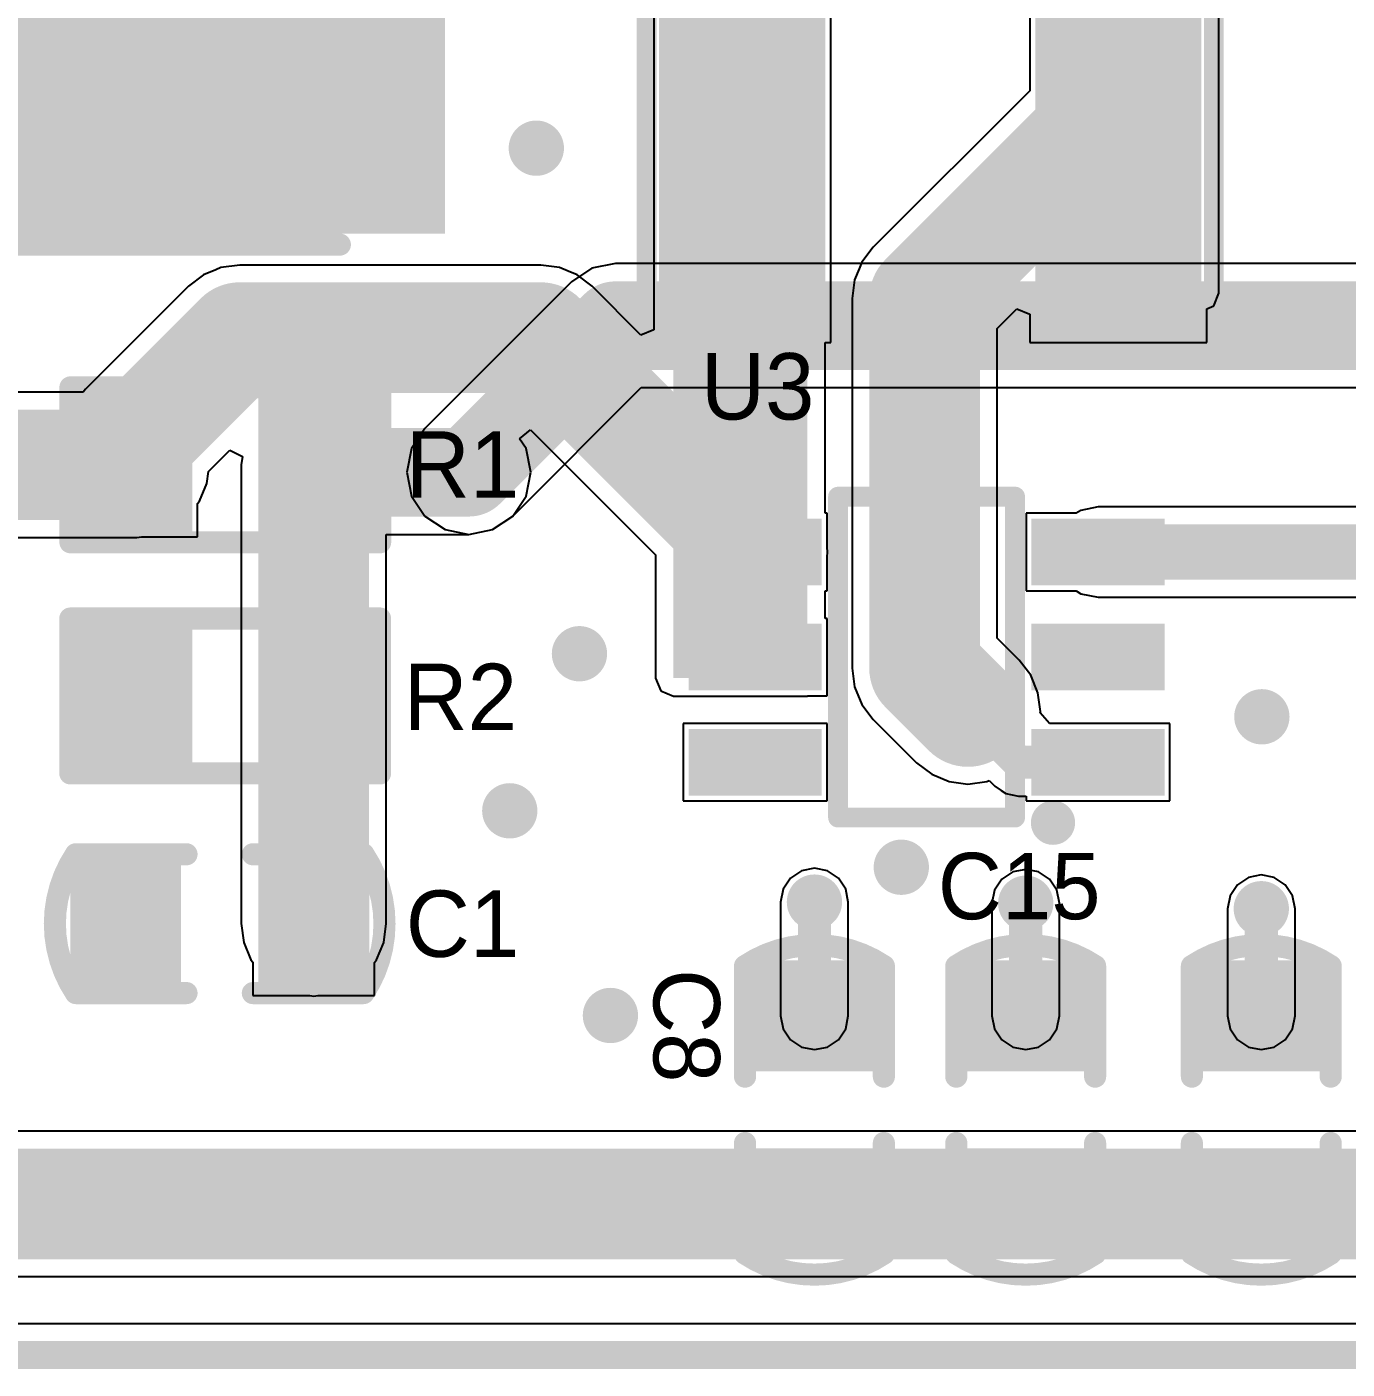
# Model space of a CAD drawing. Extents: x 23 to 127, y 48 to 72.
# Drawn here: x 54.51 to 66.44, y 48.05 to 60.18 of the extents above; entities that cross this region are included whole.
import ezdxf

# ---------------------------------------------------------------- set-up
doc = ezdxf.new("R2010")
doc.units = 0
doc.layers.get('0').update_dxf_attribs({"linetype": 'CONTINUOUS'})
for name, color, linetype in [('BOTTOMLAYER', 5, 'CONTINUOUS'), ('KEEPOUTLAYER', 6, 'CONTINUOUS'), ('MULTILAYER', 9, 'CONTINUOUS'), ('TOPLAYER', 1, 'CONTINUOUS'), ('TOPOVERLAY', 2, 'CONTINUOUS'), ('TOPPASTE', 8, 'CONTINUOUS'), ('TOPSOLDER', 216, 'CONTINUOUS')]:
    doc.layers.add(name, color=color, linetype=linetype)

# ---------------------------------------------------------------- blocks, each defined once
blk = doc.blocks.new('C_0603_1')
at = {"layer": 'TOPLAYER'}
for points in [[(-0.450002, -0.499999), (-0.450002, 0.499999), (-1.25, -0.499999), (-1.25, 0.499999)], [(1.25, -0.499999), (1.25, 0.499999), (0.450002, -0.499999), (0.450002, 0.499999)]]:
    blk.add_solid(points, dxfattribs=at)
at = {"layer": 'TOPOVERLAY', "const_width": 0.2}
for points in [[(-1.3, -0.62757, -0.302775), (-1.3, 0.62757)], [(1.3, 0.62757, -0.302775), (1.3, -0.62757)]]:
    blk.add_lwpolyline(points, format="xyb", dxfattribs=at)
for points in [[(-1.3, 0.62757), (-0.299999, 0.62757)], [(0.299999, 0.62757), (1.3, 0.62757)], [(-1.3, -0.62757), (-0.299999, -0.62757)], [(0.299999, -0.62757), (1.3, -0.62757)]]:
    blk.add_lwpolyline(points, dxfattribs=at)
at = {"layer": 'TOPOVERLAY', "const_width": 0.1}
for points in [[(-1.35, 0.62757, 1), (-1.25, 0.62757, 1)], [(-1.35, 0.62757, 1), (-1.25, 0.62757, 1)], [(-0.349999, 0.62757, 1), (-0.249999, 0.62757, 1)], [(0.249999, 0.62757, 1), (0.349999, 0.62757, 1)], [(1.25, 0.62757, 1), (1.35, 0.62757, 1)], [(1.25, 0.62757, 1), (1.35, 0.62757, 1)], [(-1.35, -0.62757, 1), (-1.25, -0.62757, 1)], [(-1.35, -0.62757, 1), (-1.25, -0.62757, 1)], [(-0.349999, -0.62757, 1), (-0.249999, -0.62757, 1)], [(0.249999, -0.62757, 1), (0.349999, -0.62757, 1)], [(1.25, -0.62757, 1), (1.35, -0.62757, 1)], [(1.25, -0.62757, 1), (1.35, -0.62757, 1)]]:
    blk.add_lwpolyline(points, format="xyb", close=True, dxfattribs=at)
at = {"layer": 'TOPPASTE'}
for points in [[(-0.450002, -0.499999), (-0.450002, 0.499999), (-1.25, -0.499999), (-1.25, 0.499999)], [(1.25, -0.499999), (1.25, 0.499999), (0.450002, -0.499999), (0.450002, 0.499999)]]:
    blk.add_solid(points, dxfattribs=at)
at = {"layer": 'TOPSOLDER'}
for points in [[(-0.348402, -0.601599), (-0.348402, 0.601599), (-1.3516, -0.601599), (-1.3516, 0.601599)], [(1.3516, -0.601599), (1.3516, 0.601599), (0.348402, -0.601599), (0.348402, 0.601599)]]:
    blk.add_solid(points, dxfattribs=at)
blk = doc.blocks.new('C_0603_8')
at = {"layer": 'TOPLAYER'}
for points in [[(-0.450002, -0.499999), (-0.450002, 0.499999), (-1.25, -0.499999), (-1.25, 0.499999)], [(1.25, -0.499999), (1.25, 0.499999), (0.450002, -0.499999), (0.450002, 0.499999)]]:
    blk.add_solid(points, dxfattribs=at)
at = {"layer": 'TOPOVERLAY', "const_width": 0.2}
for points in [[(-1.3, -0.62757, -0.302775), (-1.3, 0.62757)], [(1.3, 0.62757, -0.302775), (1.3, -0.62757)]]:
    blk.add_lwpolyline(points, format="xyb", dxfattribs=at)
for points in [[(-1.3, 0.62757), (-0.299999, 0.62757)], [(0.299999, 0.62757), (1.3, 0.62757)], [(-1.3, -0.62757), (-0.299999, -0.62757)], [(0.299999, -0.62757), (1.3, -0.62757)]]:
    blk.add_lwpolyline(points, dxfattribs=at)
at = {"layer": 'TOPOVERLAY', "const_width": 0.1}
for points in [[(-1.35, 0.62757, 1), (-1.25, 0.62757, 1)], [(-1.35, 0.62757, 1), (-1.25, 0.62757, 1)], [(-0.349999, 0.62757, 1), (-0.249999, 0.62757, 1)], [(0.249999, 0.62757, 1), (0.349999, 0.62757, 1)], [(1.25, 0.62757, 1), (1.35, 0.62757, 1)], [(1.25, 0.62757, 1), (1.35, 0.62757, 1)], [(-1.35, -0.62757, 1), (-1.25, -0.62757, 1)], [(-1.35, -0.62757, 1), (-1.25, -0.62757, 1)], [(-0.349999, -0.62757, 1), (-0.249999, -0.62757, 1)], [(0.249999, -0.62757, 1), (0.349999, -0.62757, 1)], [(1.25, -0.62757, 1), (1.35, -0.62757, 1)], [(1.25, -0.62757, 1), (1.35, -0.62757, 1)]]:
    blk.add_lwpolyline(points, format="xyb", close=True, dxfattribs=at)
at = {"layer": 'TOPPASTE'}
for points in [[(-0.450002, -0.499999), (-0.450002, 0.499999), (-1.25, -0.499999), (-1.25, 0.499999)], [(1.25, -0.499999), (1.25, 0.499999), (0.450002, -0.499999), (0.450002, 0.499999)]]:
    blk.add_solid(points, dxfattribs=at)
at = {"layer": 'TOPSOLDER'}
for points in [[(-0.348402, -0.601599), (-0.348402, 0.601599), (-1.3516, -0.601599), (-1.3516, 0.601599)], [(1.3516, -0.601599), (1.3516, 0.601599), (0.348402, -0.601599), (0.348402, 0.601599)]]:
    blk.add_solid(points, dxfattribs=at)
blk = doc.blocks.new('C_0603_14')
at = {"layer": 'TOPLAYER'}
for points in [[(-0.450002, -0.499999), (-0.450002, 0.499999), (-1.25, -0.499999), (-1.25, 0.499999)], [(1.25, -0.499999), (1.25, 0.499999), (0.450002, -0.499999), (0.450002, 0.499999)]]:
    blk.add_solid(points, dxfattribs=at)
at = {"layer": 'TOPOVERLAY', "const_width": 0.2}
for points in [[(-1.3, -0.62757, -0.302775), (-1.3, 0.62757)], [(1.3, 0.62757, -0.302775), (1.3, -0.62757)]]:
    blk.add_lwpolyline(points, format="xyb", dxfattribs=at)
for points in [[(-0.299999, 0.62757), (-1.3, 0.62757)], [(1.3, 0.62757), (0.299999, 0.62757)], [(-0.299999, -0.62757), (-1.3, -0.62757)], [(1.3, -0.62757), (0.299999, -0.62757)]]:
    blk.add_lwpolyline(points, dxfattribs=at)
at = {"layer": 'TOPOVERLAY', "const_width": 0.1}
for points in [[(-1.35, 0.62757, 1), (-1.25, 0.62757, 1)], [(-1.35, 0.62757, 1), (-1.25, 0.62757, 1)], [(-0.349999, 0.62757, 1), (-0.249999, 0.62757, 1)], [(0.249999, 0.62757, 1), (0.349999, 0.62757, 1)], [(1.25, 0.62757, 1), (1.35, 0.62757, 1)], [(1.25, 0.62757, 1), (1.35, 0.62757, 1)], [(-1.35, -0.62757, 1), (-1.25, -0.62757, 1)], [(-1.35, -0.62757, 1), (-1.25, -0.62757, 1)], [(-0.349999, -0.62757, 1), (-0.249999, -0.62757, 1)], [(0.249999, -0.62757, 1), (0.349999, -0.62757, 1)], [(1.25, -0.62757, 1), (1.35, -0.62757, 1)], [(1.25, -0.62757, 1), (1.35, -0.62757, 1)]]:
    blk.add_lwpolyline(points, format="xyb", close=True, dxfattribs=at)
at = {"layer": 'TOPPASTE'}
for points in [[(-0.450002, -0.499999), (-0.450002, 0.499999), (-1.25, -0.499999), (-1.25, 0.499999)], [(1.25, -0.499999), (1.25, 0.499999), (0.450002, -0.499999), (0.450002, 0.499999)]]:
    blk.add_solid(points, dxfattribs=at)
at = {"layer": 'TOPSOLDER'}
for points in [[(-0.348402, -0.601599), (-0.348402, 0.601599), (-1.3516, -0.601599), (-1.3516, 0.601599)], [(1.3516, -0.601599), (1.3516, 0.601599), (0.348402, -0.601599), (0.348402, 0.601599)]]:
    blk.add_solid(points, dxfattribs=at)
blk = doc.blocks.new('C_0603_15')
at = {"layer": 'TOPLAYER'}
for points in [[(-0.450002, -0.499999), (-0.450002, 0.499999), (-1.25, -0.499999), (-1.25, 0.499999)], [(1.25, -0.499999), (1.25, 0.499999), (0.450002, -0.499999), (0.450002, 0.499999)]]:
    blk.add_solid(points, dxfattribs=at)
at = {"layer": 'TOPOVERLAY', "const_width": 0.2}
for points in [[(-1.3, -0.62757, -0.302775), (-1.3, 0.62757)], [(1.3, 0.62757, -0.302775), (1.3, -0.62757)]]:
    blk.add_lwpolyline(points, format="xyb", dxfattribs=at)
for points in [[(-0.299999, 0.62757), (-1.3, 0.62757)], [(1.3, 0.62757), (0.299999, 0.62757)], [(-0.299999, -0.62757), (-1.3, -0.62757)], [(1.3, -0.62757), (0.299999, -0.62757)]]:
    blk.add_lwpolyline(points, dxfattribs=at)
at = {"layer": 'TOPOVERLAY', "const_width": 0.1}
for points in [[(-1.35, 0.62757, 1), (-1.25, 0.62757, 1)], [(-1.35, 0.62757, 1), (-1.25, 0.62757, 1)], [(-0.349999, 0.62757, 1), (-0.249999, 0.62757, 1)], [(0.249999, 0.62757, 1), (0.349999, 0.62757, 1)], [(1.25, 0.62757, 1), (1.35, 0.62757, 1)], [(1.25, 0.62757, 1), (1.35, 0.62757, 1)], [(-1.35, -0.62757, 1), (-1.25, -0.62757, 1)], [(-1.35, -0.62757, 1), (-1.25, -0.62757, 1)], [(-0.349999, -0.62757, 1), (-0.249999, -0.62757, 1)], [(0.249999, -0.62757, 1), (0.349999, -0.62757, 1)], [(1.25, -0.62757, 1), (1.35, -0.62757, 1)], [(1.25, -0.62757, 1), (1.35, -0.62757, 1)]]:
    blk.add_lwpolyline(points, format="xyb", close=True, dxfattribs=at)
at = {"layer": 'TOPPASTE'}
for points in [[(-0.450002, -0.499999), (-0.450002, 0.499999), (-1.25, -0.499999), (-1.25, 0.499999)], [(1.25, -0.499999), (1.25, 0.499999), (0.450002, -0.499999), (0.450002, 0.499999)]]:
    blk.add_solid(points, dxfattribs=at)
at = {"layer": 'TOPSOLDER'}
for points in [[(-0.348402, -0.601599), (-0.348402, 0.601599), (-1.3516, -0.601599), (-1.3516, 0.601599)], [(1.3516, -0.601599), (1.3516, 0.601599), (0.348402, -0.601599), (0.348402, 0.601599)]]:
    blk.add_solid(points, dxfattribs=at)
blk = doc.blocks.new('R_0603_28')
at = {"layer": 'TOPLAYER'}
for points in [[(-0.400002, -0.499999), (-0.400002, 0.499999), (-1.2, -0.499999), (-1.2, 0.499999)], [(1.2, -0.499999), (1.2, 0.499999), (0.400002, -0.499999), (0.400002, 0.499999)]]:
    blk.add_solid(points, dxfattribs=at)
at = {"layer": 'TOPOVERLAY', "const_width": 0.2}
for points in [[(-1.4, 0.700001), (1.4, 0.700001)], [(-1.4, -0.700001), (-1.4, 0.700001)], [(1.4, -0.700001), (1.4, 0.700001)], [(-1.4, -0.700001), (1.4, -0.700001)]]:
    blk.add_lwpolyline(points, dxfattribs=at)
at = {"layer": 'TOPOVERLAY', "const_width": 0.1}
for points in [[(-1.45, 0.700001, 1), (-1.35, 0.700001, 1)], [(-1.45, 0.700001, 1), (-1.35, 0.700001, 1)], [(1.35, 0.700001, 1), (1.45, 0.700001, 1)], [(1.35, 0.700001, 1), (1.45, 0.700001, 1)], [(-1.45, -0.700001, 1), (-1.35, -0.700001, 1)], [(-1.45, -0.700001, 1), (-1.35, -0.700001, 1)], [(1.35, -0.700001, 1), (1.45, -0.700001, 1)], [(1.35, -0.700001, 1), (1.45, -0.700001, 1)]]:
    blk.add_lwpolyline(points, format="xyb", close=True, dxfattribs=at)
at = {"layer": 'TOPPASTE'}
for points in [[(-0.400002, -0.499999), (-0.400002, 0.499999), (-1.2, -0.499999), (-1.2, 0.499999)], [(1.2, -0.499999), (1.2, 0.499999), (0.400002, -0.499999), (0.400002, 0.499999)]]:
    blk.add_solid(points, dxfattribs=at)
at = {"layer": 'TOPSOLDER'}
for points in [[(-0.298402, -0.601599), (-0.298402, 0.601599), (-1.3016, -0.601599), (-1.3016, 0.601599)], [(1.3016, -0.601599), (1.3016, 0.601599), (0.298402, -0.601599), (0.298402, 0.601599)]]:
    blk.add_solid(points, dxfattribs=at)
blk = doc.blocks.new('R_0603_29')
at = {"layer": 'TOPLAYER'}
for points in [[(-0.400002, -0.499999), (-0.400002, 0.499999), (-1.2, -0.499999), (-1.2, 0.499999)], [(1.2, -0.499999), (1.2, 0.499999), (0.400002, -0.499999), (0.400002, 0.499999)]]:
    blk.add_solid(points, dxfattribs=at)
at = {"layer": 'TOPOVERLAY', "const_width": 0.2}
for points in [[(-1.4, 0.700001), (1.4, 0.700001)], [(-1.4, -0.700001), (-1.4, 0.700001)], [(1.4, -0.700001), (1.4, 0.700001)], [(-1.4, -0.700001), (1.4, -0.700001)]]:
    blk.add_lwpolyline(points, dxfattribs=at)
at = {"layer": 'TOPOVERLAY', "const_width": 0.1}
for points in [[(-1.45, 0.700001, 1), (-1.35, 0.700001, 1)], [(-1.45, 0.700001, 1), (-1.35, 0.700001, 1)], [(1.35, 0.700001, 1), (1.45, 0.700001, 1)], [(1.35, 0.700001, 1), (1.45, 0.700001, 1)], [(-1.45, -0.700001, 1), (-1.35, -0.700001, 1)], [(-1.45, -0.700001, 1), (-1.35, -0.700001, 1)], [(1.35, -0.700001, 1), (1.45, -0.700001, 1)], [(1.35, -0.700001, 1), (1.45, -0.700001, 1)]]:
    blk.add_lwpolyline(points, format="xyb", close=True, dxfattribs=at)
at = {"layer": 'TOPPASTE'}
for points in [[(-0.400002, -0.499999), (-0.400002, 0.499999), (-1.2, -0.499999), (-1.2, 0.499999)], [(1.2, -0.499999), (1.2, 0.499999), (0.400002, -0.499999), (0.400002, 0.499999)]]:
    blk.add_solid(points, dxfattribs=at)
at = {"layer": 'TOPSOLDER'}
for points in [[(-0.298402, -0.601599), (-0.298402, 0.601599), (-1.3016, -0.601599), (-1.3016, 0.601599)], [(1.3016, -0.601599), (1.3016, 0.601599), (0.298402, -0.601599), (0.298402, 0.601599)]]:
    blk.add_solid(points, dxfattribs=at)
blk = doc.blocks.new('SOT_23_6L_56')
at = {"layer": 'TOPLAYER'}
for points in [[(-1.15, 2.050001), (-1.15, 1.050003), (-0.750001, 2.050001), (-0.750001, 1.050003)], [(-0.2, 2.050001), (-0.2, 1.050003), (0.2, 2.050001), (0.2, 1.050003)], [(0.750001, 2.050001), (0.750001, 1.050003), (1.15, 2.050001), (1.15, 1.050003)], [(-1.15, -1.05), (-1.15, -2.049998), (-0.750001, -1.05), (-0.750001, -2.049998)], [(-0.2, -1.05), (-0.2, -2.049998), (0.2, -1.05), (0.2, -2.049998)], [(0.750001, -1.05), (0.750001, -2.049998), (1.15, -1.05), (1.15, -2.049998)]]:
    blk.add_solid(points, dxfattribs=at)
at = {"layer": 'TOPOVERLAY', "const_width": 0.18}
for points in [[(-1.45, 0.800001), (-1.45, -0.799998)], [(-1.45, 0.800001), (1.45, 0.800001)], [(1.45, 0.800001), (1.45, -0.799998)], [(-1.45, -0.799998), (1.45, -0.799998)]]:
    blk.add_lwpolyline(points, dxfattribs=at)
at = {"layer": 'TOPOVERLAY'}
for points, const_width in [([(-1.494998, 0.800001, 1), (-1.405001, 0.800001, 1)], 0.09), ([(-1.494998, 0.800001, 1), (-1.405001, 0.800001, 1)], 0.09), ([(1.405001, 0.800001, 1), (1.494998, 0.800001, 1)], 0.09), ([(1.405001, 0.800001, 1), (1.494998, 0.800001, 1)], 0.09), ([(-1.494998, -0.799998, 1), (-1.405001, -0.799998, 1)], 0.09), ([(-1.494998, -0.799998, 1), (-1.405001, -0.799998, 1)], 0.09), ([(1.405001, -0.799998, 1), (1.494998, -0.799998, 1)], 0.09), ([(1.405001, -0.799998, 1), (1.494998, -0.799998, 1)], 0.09), ([(-1.397, -1.143, 1), (-1.597, -1.143, 1)], 0.2), ([(-1.646999, -1.143, 1), (-1.547, -1.143, 1)], 0.1), ([(-1.447, -1.143, 1), (-1.347, -1.143, 1)], 0.1)]:
    blk.add_lwpolyline(points, format="xyb", close=True, dxfattribs=dict(at, const_width=const_width))
at = {"layer": 'TOPPASTE'}
for points in [[(-1.15, 2.050001), (-1.15, 1.050003), (-0.750001, 2.050001), (-0.750001, 1.050003)], [(-0.2, 2.050001), (-0.2, 1.050003), (0.2, 2.050001), (0.2, 1.050003)], [(0.750001, 2.050001), (0.750001, 1.050003), (1.15, 2.050001), (1.15, 1.050003)], [(-1.15, -1.05), (-1.15, -2.049998), (-0.750001, -1.05), (-0.750001, -2.049998)], [(-0.2, -1.05), (-0.2, -2.049998), (0.2, -1.05), (0.2, -2.049998)], [(0.750001, -1.05), (0.750001, -2.049998), (1.15, -1.05), (1.15, -2.049998)]]:
    blk.add_solid(points, dxfattribs=at)
at = {"layer": 'TOPSOLDER'}
for points in [[(-1.2516, 2.151601), (-1.2516, 0.948403), (-0.648401, 2.151601), (-0.648401, 0.948403)], [(-0.3016, 2.151601), (-0.3016, 0.948403), (0.3016, 2.151601), (0.3016, 0.948403)], [(0.648401, 2.151601), (0.648401, 0.948403), (1.2516, 2.151601), (1.2516, 0.948403)], [(-1.2516, -0.9484), (-1.2516, -2.151598), (-0.648401, -0.9484), (-0.648401, -2.151598)], [(-0.3016, -0.9484), (-0.3016, -2.151598), (0.3016, -0.9484), (0.3016, -2.151598)], [(0.648401, -0.9484), (0.648401, -2.151598), (1.2516, -0.9484), (1.2516, -2.151598)]]:
    blk.add_solid(points, dxfattribs=at)
blk = doc.blocks.new('L_SMD_62')
at = {"layer": 'TOPLAYER'}
for points in [[(-2.357996, -1.983999), (-1.057999, -1.983999), (-2.357996, 2.015998), (-1.057999, 2.015998)], [(1.042002, -1.983999), (2.341999, -1.983999), (1.042002, 2.015998), (2.341999, 2.015998)]]:
    blk.add_solid(points, dxfattribs=at)
at = {"layer": 'TOPOVERLAY', "const_width": 0.18}
for points in [[(2.555999, 2.174999), (-2.571999, 2.174999)], [(-2.571999, 2.174999), (-2.571999, -2.143001)], [(2.555999, 2.174999), (2.555999, -2.143001)], [(2.555999, -2.143001), (-2.571999, -2.143001)]]:
    blk.add_lwpolyline(points, dxfattribs=at)
at = {"layer": 'TOPOVERLAY', "const_width": 0.09}
for points in [[(-2.616998, 2.174999, 1), (-2.527, 2.174999, 1)], [(-2.616998, 2.174999, 1), (-2.527, 2.174999, 1)], [(2.511001, 2.174999, 1), (2.600998, 2.174999, 1)], [(2.511001, 2.174999, 1), (2.600998, 2.174999, 1)], [(-2.616998, -2.143001, 1), (-2.527, -2.143001, 1)], [(-2.616998, -2.143001, 1), (-2.527, -2.143001, 1)], [(2.511001, -2.143001, 1), (2.600998, -2.143001, 1)], [(2.511001, -2.143001, 1), (2.600998, -2.143001, 1)]]:
    blk.add_lwpolyline(points, format="xyb", close=True, dxfattribs=at)
at = {"layer": 'TOPPASTE'}
for points in [[(-2.357996, -1.983999), (-1.057999, -1.983999), (-2.357996, 2.015998), (-1.057999, 2.015998)], [(1.042002, -1.983999), (2.341999, -1.983999), (1.042002, 2.015998), (2.341999, 2.015998)]]:
    blk.add_solid(points, dxfattribs=at)
at = {"layer": 'TOPSOLDER'}
for points in [[(-2.459596, -2.085599), (-0.956399, -2.085599), (-2.459596, 2.117598), (-0.956399, 2.117598)], [(0.940402, -2.085599), (2.443599, -2.085599), (0.940402, 2.117598), (2.443599, 2.117598)]]:
    blk.add_solid(points, dxfattribs=at)
blk = doc.blocks.new('D_PAK_63')
at = {"layer": 'TOPLAYER'}
for points in [[(-3.299998, -0.149997), (3.299998, -0.149997), (-3.299998, 6.649999), (3.299998, 6.649999)], [(-2.825001, -4.249999), (-1.775, -4.249999), (-2.825001, -2.249998), (-1.775, -2.249998)], [(1.775, -4.249997), (2.825001, -4.249997), (1.775, -2.249995), (2.825001, -2.249995)]]:
    blk.add_solid(points, dxfattribs=at)
at = {"layer": 'TOPOVERLAY', "const_width": 0.2}
for points in [[(-3.500001, -1.000001), (-3.500001, 5.900001)], [(3.500001, -1.000001), (3.500001, 5.800001)], [(3.500001, -1.000001), (-3.500001, -1.000001)]]:
    blk.add_lwpolyline(points, dxfattribs=at)
at = {"layer": 'TOPOVERLAY'}
for points, const_width in [([(-3.550001, 5.900001, 1), (-3.450001, 5.900001, 1)], 0.1), ([(3.450001, 5.800001, 1), (3.550001, 5.800001, 1)], 0.1), ([(-3.550001, -1.000001, 1), (-3.450001, -1.000001, 1)], 0.1), ([(-3.550001, -1.000001, 1), (-3.450001, -1.000001, 1)], 0.1), ([(3.450001, -1.000001, 1), (3.550001, -1.000001, 1)], 0.1), ([(3.450001, -1.000001, 1), (3.550001, -1.000001, 1)], 0.1), ([(-2.414999, -1.699997, 1), (-2.665001, -1.699997, 1)], 0.249999), ([(-2.7275, -1.699997, 1), (-2.602502, -1.699997, 1)], 0.124998), ([(-2.477498, -1.699997, 1), (-2.3525, -1.699997, 1)], 0.124998)]:
    blk.add_lwpolyline(points, format="xyb", close=True, dxfattribs=dict(at, const_width=const_width))
at = {"layer": 'TOPPASTE'}
for points in [[(-3.299998, -0.149997), (3.299998, -0.149997), (-3.299998, 6.649999), (3.299998, 6.649999)], [(-2.825001, -4.249999), (-1.775, -4.249999), (-2.825001, -2.249998), (-1.775, -2.249998)], [(1.775, -4.249997), (2.825001, -4.249997), (1.775, -2.249995), (2.825001, -2.249995)]]:
    blk.add_solid(points, dxfattribs=at)
at = {"layer": 'TOPSOLDER'}
for points in [[(-3.401598, -0.251597), (3.401598, -0.251597), (-3.401598, 6.751599), (3.401598, 6.751599)], [(-2.926601, -4.351599), (-1.6734, -4.351599), (-2.926601, -2.148398), (-1.6734, -2.148398)], [(1.6734, -4.351597), (2.926601, -4.351597), (1.6734, -2.148395), (2.926601, -2.148395)]]:
    blk.add_solid(points, dxfattribs=at)

msp = doc.modelspace()

# ---------------------------------------------------------------- linework, layer by layer
at = {"layer": 'BOTTOMLAYER'}
for p, q in [((59.614659, 58.001284), (59.432731, 57.879724)), ((59.829258, 58.043971), (59.614659, 58.001284)), ((72.367341, 58.043971), (59.829258, 58.043971)), ((59.432731, 57.879724), (58.106772, 56.553765)), ((58.899826, 55.760711), (60.061538, 56.922424)), ((60.061538, 56.922424), (72.367341, 56.922424)), ((58.106772, 56.553765), (57.985213, 56.371835)), ((57.985213, 56.371835), (57.942526, 56.157238)), ((57.942526, 56.157238), (57.985213, 55.942641)), ((57.985213, 55.942641), (58.106772, 55.760711)), ((58.106772, 55.760711), (58.288702, 55.639152)), ((58.717896, 55.639152), (58.899826, 55.760711)), ((58.288702, 55.639152), (58.503299, 55.596465)), ((58.503299, 55.596465), (58.717896, 55.639152)), ((76.696425, 48.459667), (26.825727, 48.459667))]:
    msp.add_line(p, q, dxfattribs=at)
for points, const_width in [([(58.988302, 59.08724, 1), (59.238299, 59.08724, 1)], 0.249999), ([(59.629258, 57.483197, 1), (60.029258, 57.483197, 1)], 0.399999), ([(59.629258, 57.483197, 1), (60.029258, 57.483197, 1)], 0.399999), ([(58.3033, 56.157238, 1), (58.703299, 56.157238, 1)], 0.399999), ([(58.378301, 56.157238, 1), (58.628298, 56.157238, 1)], 0.249999), ([(59.378301, 54.517239, 1), (59.628298, 54.517239, 1)], 0.249999), ([(65.548302, 53.94724, 1), (65.798299, 53.94724, 1)], 0.249999), ([(58.7483, 53.097239, 1), (58.998297, 53.097239, 1)], 0.249999), ([(62.288301, 52.587238, 1), (62.538298, 52.587238, 1)], 0.249999), ([(61.503001, 52.271938, 1), (61.752998, 52.271938, 1)], 0.249999), ([(63.413104, 52.262042, 1), (63.663101, 52.262042, 1)], 0.249999), ([(65.543105, 52.212042, 1), (65.793102, 52.212042, 1)], 0.249999), ([(59.658301, 51.247238, 1), (59.908298, 51.247238, 1)], 0.249999)]:
    msp.add_lwpolyline(points, format="xyb", close=True, dxfattribs=dict(at, const_width=const_width))
at = {"layer": 'BOTTOMLAYER', "const_width": 0.800001}
for points in [[(58.503299, 56.157238), (59.829258, 57.483197)], [(59.829258, 57.483197), (72.367341, 57.483197)]]:
    msp.add_lwpolyline(points, dxfattribs=at)
at = {"layer": 'KEEPOUTLAYER', "const_width": 0.254}
msp.add_lwpolyline([(26.5433, 48.177239), (126.5433, 48.177239)], dxfattribs=at)
at = {"layer": 'MULTILAYER', "const_width": 0.249999}
for points in [[(58.988302, 59.08724, 1), (59.238299, 59.08724, 1)], [(58.378301, 56.157238, 1), (58.628298, 56.157238, 1)], [(59.378301, 54.517239, 1), (59.628298, 54.517239, 1)], [(65.548302, 53.94724, 1), (65.798299, 53.94724, 1)], [(58.7483, 53.097239, 1), (58.998297, 53.097239, 1)], [(62.288301, 52.587238, 1), (62.538298, 52.587238, 1)], [(61.503001, 52.271938, 1), (61.752998, 52.271938, 1)], [(63.413104, 52.262042, 1), (63.663101, 52.262042, 1)], [(65.543105, 52.212042, 1), (65.793102, 52.212042, 1)], [(59.658301, 51.247238, 1), (59.908298, 51.247238, 1)]]:
    msp.add_lwpolyline(points, format="xyb", close=True, dxfattribs=at)
at = {"layer": 'TOPLAYER'}
for p, q in [((65.285658, 57.77724), (65.285658, 63.058261)), ((60.175181, 61.629478), (60.175181, 57.446299)), ((61.775177, 57.329481), (61.775177, 61.629478)), ((63.575179, 61.629478), (63.575179, 59.60665)), ((63.575179, 59.60665), (62.159716, 58.191184)), ((62.159716, 58.191184), (62.055525, 58.055403)), ((56.262298, 58.008109), (56.215986, 57.988926)), ((56.431983, 58.030448), (56.262298, 58.008109)), ((59.153537, 58.030448), (56.431983, 58.030448)), ((59.323221, 58.008109), (59.153537, 58.030448)), ((59.402279, 57.97536), (59.323221, 58.008109)), ((62.055525, 58.055403), (62.031334, 57.996996)), ((56.10418, 57.942615), (55.968397, 57.838424)), ((56.215986, 57.988926), (56.10418, 57.942615)), ((59.481339, 57.942615), (59.402279, 57.97536)), ((59.61712, 57.838424), (59.481339, 57.942615)), ((61.990031, 57.897286), (61.967692, 57.727601)), ((62.031334, 57.996996), (61.990031, 57.897286)), ((55.968397, 57.838424), (55.037637, 56.907661)), ((60.057848, 57.397696), (59.61712, 57.838424)), ((65.238104, 57.662435), (65.285658, 57.77724)), ((61.967692, 57.727601), (61.967692, 54.387242)), ((63.278906, 57.456042), (63.457846, 57.63498)), ((63.457846, 57.63498), (63.575179, 57.58638)), ((65.175176, 57.636369), (65.238104, 57.662435)), ((65.175176, 57.329481), (65.175176, 57.636369)), ((63.575179, 57.58638), (63.575179, 57.329481)), ((60.175181, 57.446299), (60.057848, 57.397696)), ((63.278906, 54.658801), (63.278906, 57.456042)), ((61.72566, 55.786599), (61.72566, 57.329481)), ((61.72566, 57.329481), (61.775177, 57.329481)), ((63.575179, 57.329481), (65.175176, 57.329481)), ((55.037637, 56.907661), (55.016753, 56.880445)), ((55.016753, 56.880445), (52.932998, 56.880445)), ((58.962493, 56.459979), (59.060664, 56.540547)), ((59.021386, 56.371838), (58.962493, 56.459979)), ((59.060664, 56.540547), (60.190941, 55.41027)), ((56.148895, 56.164587), (56.341777, 56.357469)), ((56.341777, 56.357469), (56.455681, 56.301297)), ((56.455681, 56.301297), (56.445615, 56.224838)), ((59.064073, 56.157238), (59.021386, 56.371838)), ((56.445615, 56.224838), (56.445615, 52.077818)), ((56.134488, 56.055153), (56.148895, 56.164587)), ((59.021386, 55.942639), (59.064073, 56.157238)), ((56.068991, 55.897033), (56.134488, 56.055153)), ((58.899826, 55.760711), (59.021386, 55.942639)), ((56.051219, 55.873874), (56.068991, 55.897033)), ((56.051219, 55.574839), (56.051219, 55.873874)), ((64.191779, 55.844435), (64.035706, 55.813391)), ((67.259086, 55.844435), (64.191779, 55.844435)), ((58.717899, 55.639152), (58.899826, 55.760711)), ((61.741776, 55.786599), (61.72566, 55.786599)), ((61.741776, 55.47918), (61.741776, 55.786599)), ((63.99561, 55.786599), (63.54178, 55.786599)), ((63.54178, 55.786599), (63.54178, 55.086601)), ((64.035706, 55.813391), (63.99561, 55.786599)), ((55.50122, 55.569231), (55.543821, 55.574839)), ((55.543821, 55.574839), (56.051219, 55.574839)), ((57.756829, 52.077818), (57.756829, 55.596465)), ((57.756829, 55.596465), (58.503299, 55.596465)), ((58.503299, 55.596465), (58.717899, 55.639152)), ((53.668658, 55.569231), (55.50122, 55.569231)), ((61.747382, 55.4366), (61.741776, 55.47918)), ((60.190941, 55.41027), (60.190941, 54.29724)), ((61.741776, 55.394019), (61.747382, 55.4366)), ((61.741776, 55.086601), (61.741776, 55.394019)), ((61.72566, 54.836598), (61.72566, 55.086601)), ((61.72566, 55.086601), (61.741776, 55.086601)), ((63.54178, 55.086601), (63.99561, 55.086601)), ((63.99561, 55.086601), (64.035706, 55.059809)), ((64.035706, 55.059809), (64.191779, 55.028765)), ((64.191779, 55.028765), (67.428006, 55.028765)), ((61.741776, 54.836598), (61.72566, 54.836598)), ((61.741776, 54.1366), (61.741776, 54.836598)), ((63.479187, 54.458522), (63.278906, 54.658801)), ((61.967692, 54.387242), (61.967689, 54.387239)), ((61.967689, 54.387239), (61.967692, 54.387239)), ((61.967692, 54.387239), (61.990031, 54.217555)), ((63.583375, 54.322741), (63.479187, 54.458522)), ((60.190941, 54.29724), (60.238495, 54.182434)), ((63.648869, 54.164621), (63.583375, 54.322741)), ((60.238495, 54.182434), (60.353301, 54.13488)), ((60.353301, 54.13488), (61.563301, 54.13488)), ((61.563301, 54.13488), (61.567451, 54.1366)), ((61.567451, 54.1366), (61.741776, 54.1366)), ((61.990031, 54.217555), (62.055527, 54.059435)), ((63.671206, 53.994939), (63.648869, 54.164621)), ((62.055527, 54.059435), (62.159713, 53.923659)), ((63.669515, 53.982082), (63.671206, 53.994939)), ((61.741776, 53.886598), (60.441779, 53.886598)), ((60.441779, 53.886598), (60.441779, 53.186599)), ((61.741776, 53.186599), (61.741776, 53.886598)), ((62.159713, 53.923659), (62.159711, 53.923659)), ((62.159711, 53.923659), (62.159713, 53.923654)), ((62.159713, 53.923659), (62.159713, 53.923659)), ((62.159713, 53.923654), (62.159716, 53.923654)), ((62.159716, 53.923654), (62.159716, 53.923651)), ((62.159716, 53.923651), (62.159726, 53.923646)), ((62.159726, 53.923646), (62.159726, 53.923649)), ((62.159726, 53.923649), (62.552019, 53.531353)), ((63.753253, 53.886598), (63.669515, 53.982082)), ((64.841778, 53.886598), (63.753253, 53.886598)), ((64.841778, 53.186599), (64.841778, 53.886598)), ((62.552019, 53.531353), (62.687799, 53.427165)), ((62.687799, 53.427165), (62.84592, 53.361671)), ((62.84592, 53.361671), (63.015602, 53.339335)), ((63.015602, 53.339335), (63.185284, 53.361671)), ((63.185284, 53.361671), (63.207209, 53.370754)), ((63.207209, 53.370754), (63.257646, 53.320318)), ((63.257646, 53.320318), (63.257651, 53.32031)), ((63.257651, 53.32031), (63.317138, 53.280564)), ((63.317138, 53.280564), (63.356884, 53.254006)), ((60.441779, 53.186599), (61.741776, 53.186599)), ((63.356884, 53.254006), (63.47394, 53.230722)), ((63.47394, 53.230722), (63.54178, 53.230722)), ((63.54178, 53.230722), (63.54178, 53.186599)), ((63.54178, 53.186599), (64.841778, 53.186599)), ((61.510946, 52.55453), (61.411711, 52.488226)), ((61.628, 52.577815), (61.510946, 52.55453)), ((61.745053, 52.55453), (61.628, 52.577815)), ((61.844288, 52.488226), (61.745053, 52.55453)), ((63.421049, 52.544635), (63.321814, 52.47833)), ((63.538103, 52.567919), (63.421049, 52.544635)), ((63.655156, 52.544635), (63.538103, 52.567919)), ((63.754391, 52.47833), (63.655156, 52.544635)), ((61.411711, 52.488226), (61.345407, 52.388991)), ((61.910592, 52.388991), (61.844288, 52.488226)), ((63.321814, 52.47833), (63.25551, 52.379095)), ((63.820695, 52.379095), (63.754391, 52.47833)), ((65.451815, 52.42833), (65.385511, 52.329095)), ((65.55105, 52.494635), (65.451815, 52.42833)), ((65.668103, 52.517919), (65.55105, 52.494635)), ((65.785157, 52.494635), (65.668103, 52.517919)), ((65.884392, 52.42833), (65.785157, 52.494635)), ((65.950696, 52.329095), (65.884392, 52.42833)), ((61.345407, 52.388991), (61.322123, 52.271938)), ((61.933877, 52.271938), (61.910592, 52.388991)), ((63.25551, 52.379095), (63.232226, 52.262042)), ((63.843979, 52.262042), (63.820695, 52.379095)), ((65.385511, 52.329095), (65.362226, 52.212042)), ((65.97398, 52.212042), (65.950696, 52.329095)), ((61.322123, 52.271938), (61.322123, 51.244439)), ((61.933877, 51.244439), (61.933877, 52.271938)), ((63.232226, 52.262042), (63.232226, 51.244439)), ((63.843979, 51.244439), (63.843979, 52.262042)), ((65.362226, 52.212042), (65.362226, 51.244439)), ((65.97398, 51.244439), (65.97398, 52.212042)), ((56.445615, 52.077818), (56.467954, 51.908133)), ((57.73449, 51.908133), (57.756829, 52.077818)), ((56.467954, 51.908133), (56.533451, 51.750016)), ((57.668993, 51.750016), (57.73449, 51.908133)), ((56.533451, 51.750016), (56.550423, 51.727898)), ((56.550423, 51.727898), (56.550423, 51.427019)), ((57.650421, 51.725812), (57.668993, 51.750016)), ((57.650421, 51.427019), (57.650421, 51.725812)), ((56.550423, 51.427019), (57.064699, 51.427019)), ((57.064699, 51.427019), (57.101222, 51.422211)), ((57.101222, 51.422211), (57.137744, 51.427019)), ((57.137744, 51.427019), (57.650421, 51.427019)), ((61.322123, 51.244439), (61.345407, 51.127386)), ((61.910592, 51.127386), (61.933877, 51.244439)), ((63.232226, 51.244439), (63.25551, 51.127386)), ((63.820695, 51.127386), (63.843979, 51.244439)), ((65.362226, 51.244439), (65.385511, 51.127386)), ((65.950696, 51.127386), (65.97398, 51.244439)), ((61.345407, 51.127386), (61.411711, 51.02815)), ((61.844288, 51.02815), (61.910592, 51.127386)), ((63.25551, 51.127386), (63.321814, 51.02815)), ((63.754391, 51.02815), (63.820695, 51.127386)), ((65.385511, 51.127386), (65.451815, 51.02815)), ((65.884392, 51.02815), (65.950696, 51.127386)), ((61.411711, 51.02815), (61.510946, 50.961846)), ((61.510946, 50.961846), (61.628, 50.938562)), ((61.628, 50.938562), (61.745053, 50.961846)), ((61.745053, 50.961846), (61.844288, 51.02815)), ((63.321814, 51.02815), (63.421049, 50.961846)), ((63.421049, 50.961846), (63.538103, 50.938562)), ((63.538103, 50.938562), (63.655156, 50.961846)), ((63.655156, 50.961846), (63.754391, 51.02815)), ((65.451815, 51.02815), (65.55105, 50.961846)), ((65.55105, 50.961846), (65.668103, 50.938562)), ((65.668103, 50.938562), (65.785157, 50.961846)), ((65.785157, 50.961846), (65.884392, 51.02815)), ((67.728379, 50.200044), (51.523143, 50.200044)), ((51.236339, 48.88883), (67.999938, 48.88883)), ((69.523889, 48.459667), (26.825727, 48.459667))]:
    msp.add_line(p, q, dxfattribs=at)
for points, const_width in [([(64.375177, 59.47948), (64.375177, 63.572936)], 1.000001), ([(60.975179, 55.553199), (60.975179, 59.47948)], 1.000001), ([(62.623299, 57.727601), (64.375177, 59.47948)], 1.000001), ([(62.623299, 54.387239), (62.623299, 57.727601)], 1.000001), ([(55.50122, 56.444078), (56.431983, 57.374841)], 1.000001), ([(56.431983, 57.374841), (59.153537, 57.374841)], 1.000001), ([(59.153537, 57.374841), (61.091778, 55.4366)], 1.000001), ([(55.50122, 56.224838), (55.50122, 56.444078)], 1.000001), ([(52.932998, 56.224838), (55.50122, 56.224838)], 1.000001), ([(57.101222, 52.077818), (57.101222, 56.224838)], 1.000001), ([(57.168821, 56.157238), (58.503299, 56.157238)], 0.800001), ([(61.091778, 54.717239), (61.091778, 55.4366)], 0.800001), ([(64.191779, 55.4366), (67.428019, 55.4366)], 0.499999), ([(62.623299, 54.387239), (62.623301, 54.387239)], 1.000001), ([(62.623301, 54.387239), (63.015602, 53.994939)], 1.000001), ([(63.015599, 53.994939), (63.47394, 53.536599)], 0.299999), ([(63.47394, 53.536599), (64.191779, 53.536599)], 0.299999), ([(61.628, 51.244439), (61.628, 52.271938)], 0.299999), ([(57.100422, 52.077018), (57.101222, 52.077818)], 0.499999), ([(63.538103, 51.244439), (63.538103, 52.262042)], 0.299999), ([(65.668103, 51.244439), (65.668103, 52.212042)], 0.299999), ([(51.056103, 49.544437), (67.999938, 49.544437)], 1.000001)]:
    msp.add_lwpolyline(points, dxfattribs=dict(at, const_width=const_width))
for points, const_width in [([(60.72518, 59.47948, 1), (61.225179, 59.47948, 1)], 0.499999), ([(64.125178, 59.47948, 1), (64.625177, 59.47948, 1)], 0.499999), ([(64.125178, 59.47948, 1), (64.625177, 59.47948, 1)], 0.499999), ([(58.988302, 59.08724, 1), (59.238299, 59.08724, 1)], 0.249999), ([(62.373299, 57.727601, 1), (62.873298, 57.727601, 1)], 0.499999), ([(62.373299, 57.727601, 1), (62.873298, 57.727601, 1)], 0.499999), ([(56.181983, 57.374841, 1), (56.681982, 57.374841, 1)], 0.499999), ([(56.181983, 57.374841, 1), (56.681982, 57.374841, 1)], 0.499999), ([(58.903537, 57.374841, 1), (59.403536, 57.374841, 1)], 0.499999), ([(58.903537, 57.374841, 1), (59.403536, 57.374841, 1)], 0.499999), ([(55.25122, 56.444078, 1), (55.751219, 56.444078, 1)], 0.499999), ([(55.25122, 56.444078, 1), (55.751219, 56.444078, 1)], 0.499999), ([(55.25122, 56.224838, 1), (55.751219, 56.224838, 1)], 0.499999), ([(55.25122, 56.224838, 1), (55.751219, 56.224838, 1)], 0.499999), ([(56.851222, 56.224838, 1), (57.351221, 56.224838, 1)], 0.499999), ([(56.968822, 56.157238, 1), (57.368821, 56.157238, 1)], 0.399999), ([(58.3033, 56.157238, 1), (58.703299, 56.157238, 1)], 0.399999), ([(58.378301, 56.157238, 1), (58.628298, 56.157238, 1)], 0.249999), ([(60.72518, 55.553199, 1), (61.225179, 55.553199, 1)], 0.499999), ([(60.841778, 55.4366, 1), (61.341777, 55.4366, 1)], 0.499999), ([(60.891778, 55.4366, 1), (61.291777, 55.4366, 1)], 0.399999), ([(64.066781, 55.4366, 1), (64.316778, 55.4366, 1)], 0.249999), ([(60.891778, 54.717239, 1), (61.291777, 54.717239, 1)], 0.399999), ([(62.373299, 54.387239, 1), (62.873298, 54.387239, 1)], 0.499999), ([(62.373299, 54.387239, 1), (62.873298, 54.387239, 1)], 0.499999), ([(62.373302, 54.387239, 1), (62.873301, 54.387239, 1)], 0.499999), ([(62.373302, 54.387239, 1), (62.873301, 54.387239, 1)], 0.499999), ([(59.378301, 54.517239, 1), (59.628298, 54.517239, 1)], 0.249999), ([(62.765602, 53.994939, 1), (63.265601, 53.994939, 1)], 0.499999), ([(62.940601, 53.994939, 1), (63.090598, 53.994939, 1)], 0.15), ([(65.548302, 53.94724, 1), (65.798299, 53.94724, 1)], 0.249999), ([(63.398941, 53.536599, 1), (63.548938, 53.536599, 1)], 0.15), ([(63.398941, 53.536599, 1), (63.548938, 53.536599, 1)], 0.15), ([(64.116781, 53.536599, 1), (64.266778, 53.536599, 1)], 0.15), ([(58.7483, 53.097239, 1), (58.998297, 53.097239, 1)], 0.249999), ([(62.288301, 52.587238, 1), (62.538298, 52.587238, 1)], 0.249999), ([(56.851222, 52.077818, 1), (57.351221, 52.077818, 1)], 0.499999), ([(61.503001, 52.271938, 1), (61.752998, 52.271938, 1)], 0.249999), ([(61.553001, 52.271938, 1), (61.702998, 52.271938, 1)], 0.15), ([(63.413104, 52.262042, 1), (63.663101, 52.262042, 1)], 0.249999), ([(65.543105, 52.212042, 1), (65.793102, 52.212042, 1)], 0.249999), ([(56.975423, 52.077018, 1), (57.22542, 52.077018, 1)], 0.249999), ([(56.976223, 52.077818, 1), (57.22622, 52.077818, 1)], 0.249999), ([(63.463104, 52.262042, 1), (63.613101, 52.262042, 1)], 0.15), ([(65.593105, 52.212042, 1), (65.743102, 52.212042, 1)], 0.15), ([(59.658301, 51.247238, 1), (59.908298, 51.247238, 1)], 0.249999), ([(61.553001, 51.244439, 1), (61.702998, 51.244439, 1)], 0.15), ([(63.463104, 51.244439, 1), (63.613101, 51.244439, 1)], 0.15), ([(65.593105, 51.244439, 1), (65.743102, 51.244439, 1)], 0.15)]:
    msp.add_lwpolyline(points, format="xyb", close=True, dxfattribs=dict(at, const_width=const_width))
for points in [[(63.943299, 57.77724), (65.123296, 57.77724), (63.943299, 64.567239), (65.123296, 64.567239)], [(60.353301, 54.29724), (61.563301, 54.29724), (60.353301, 61.417236), (61.563301, 61.417236)]]:
    msp.add_solid(points, dxfattribs=at)

# ---------------------------------------------------------------- block references
for name, p, rotation in [('D_PAK_63', (51.5369, 61.715439), 270), ('L_SMD_62', (62.66718, 59.495479), 180), ('R_0603_28', (56.301221, 56.224838), 360), ('SOT_23_6L_56', (62.64178, 54.486599), 90), ('R_0603_29', (56.300159, 54.135495), 360), ('C_0603_1', (56.250421, 52.077018), 360), ('C_0603_8', (61.628, 50.394438), 90), ('C_0603_15', (63.538103, 50.394438), 270), ('C_0603_14', (65.668103, 50.394438), 270)]:
    msp.add_blockref(name, p, dxfattribs=dict(rotation=rotation))

# ---------------------------------------------------------------- texts
at = {"layer": 'TOPOVERLAY'}
for s, p in [('U3', (60.60186, 56.63438)), ('R1', (57.9333, 55.927239)), ('R2', (57.9133, 53.827238)), ('C1', (57.9333, 51.77724))]:
    msp.add_text(s, height=0.599999, dxfattribs=at).set_placement(p)
for s, rotation, p in [('C15', 360, (62.743301, 52.117239)), ('C8', 270, (60.173298, 51.66724))]:
    msp.add_text(s, height=0.599999, rotation=rotation, dxfattribs=at).set_placement(p)

doc.saveas('drawing.dxf')
